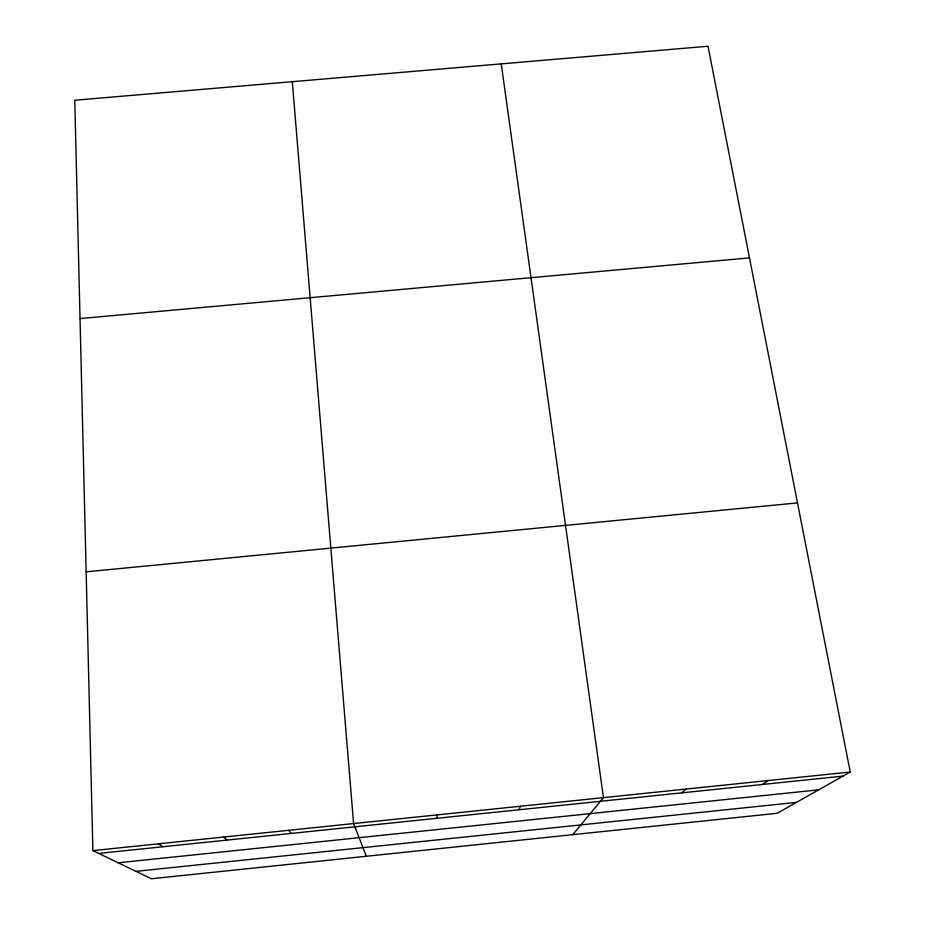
<?xml version="1.0" encoding="UTF-8"?>
<svg xmlns="http://www.w3.org/2000/svg" width="925" height="925" viewBox="0 0 925 925"><rect width="100%" height="100%" fill="white"/><g stroke="black" fill="none" stroke-linecap="round" stroke-linejoin="round"><path stroke-width="1.39" d="M437.039 818.278L437.224 814.89M518.89 809.768L520.509 806.242M572.772 834.674L603.458 797.639L501.234 63.883M681.609 792.875L686.049 789.071M762.466 784.481L768.317 780.538M850.237 772.028L777.116 813.295L151.399 878.75L92.882 850.618L74.763 100.235L708.007 46.25L850.237 772.028L92.882 850.618M98.686 853.417L843.01 776.11M118.18 862.782L818.683 789.834M135.975 871.338L796.425 802.391M86.152 571.823L797.5 502.911M80.036 318.57L749.481 257.89M158.372 843.82L163.031 846.733M223.653 837.056L227.18 840.062M288.727 830.303L291.121 833.425M366.335 856.261L353.593 823.562L292.3 81.689"/></g></svg>
